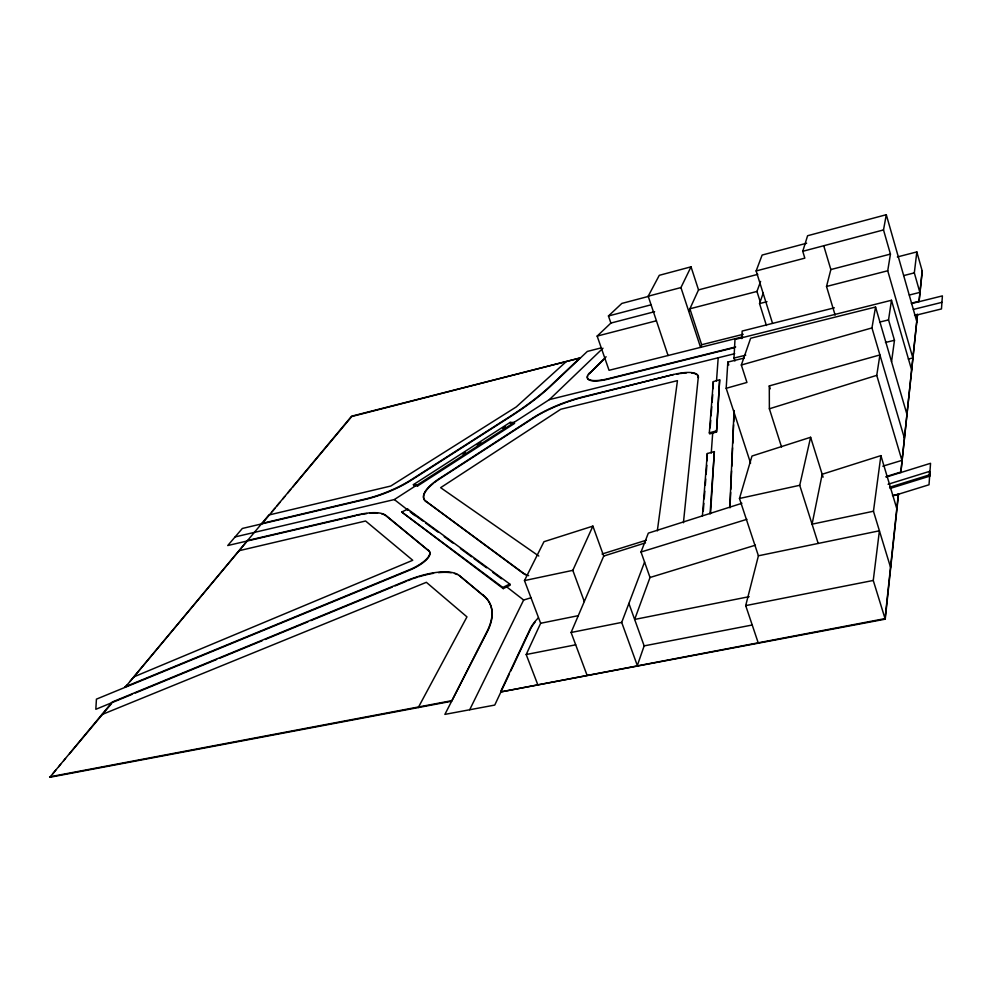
<?xml version="1.0" encoding="UTF-8"?>
<svg xmlns="http://www.w3.org/2000/svg" width="992" height="992" viewBox="0 0 992 992"><rect width="100%" height="100%" fill="white"/><g stroke="black" fill="none" stroke-linecap="round" stroke-linejoin="round"><path stroke-width="1.49" d="M741.842 338.619L742.152 331.055L834.371 307.818M729.814 507.371L734.055 410.49M729.976 507.842L730.645 492.454M730.769 489.378L731.575 470.915M731.774 466.29L732.58 447.826M732.778 443.213L733.584 424.75M733.72 421.674L734.192 410.899M734.936 360.989L733.993 358.062L734.985 339.487L891.473 300.266L911.598 369.855M750.584 463.165L726.181 388.294L727.83 362.08L744.149 358.062M716.522 432.016L719.659 379.812L713.322 381.61L709.33 432.847L709.677 433.901L716.522 432.016L719.659 379.812M710.061 513.881L714.352 451.608L707.308 453.53L702.41 515.914M710.557 513.534L714.352 451.608M711.239 453.108L712.69 433.12M716.509 380.841L718.196 357.777M703.291 510.992L703.874 503.366M704.233 498.802L704.828 491.189M705.3 485.088L705.783 479M706.13 474.424L706.85 465.285M707.197 460.71L707.308 453.53M710.148 427.874L710.731 420.323M711.078 415.797L711.785 406.745M712.132 402.219L712.715 394.667M713.186 388.641L713.322 381.61M929.516 471.386L929.566 476.197L929.516 471.386L888.076 484.27M683.426 522.747L698.281 377.258A31.05 9.511 -18.6 0 0 673.506 374.53L583.866 396.639A59.607 18.315 -19.7 0 0 532.964 417.88L439.865 478.231A50.096 15.996 -20.9 0 0 425.89 501.258L523.044 573.227A67.642 25.222 -20 0 0 525.661 574.814M898.38 493.718L885.05 618.611L500.935 691.908L885.224 619.169L898.529 494.214L892.478 495.541M917.513 314.402L900.835 472.539L917.513 314.402L914.525 315.146M897.351 256.953L916.831 251.918L922.262 271.225L919.026 301.704L922.163 270.841M919.968 292.789L914.326 272.874L916.831 251.918M885.224 619.169L873.258 580.456L879.408 530.794L758.409 555.793L745.699 605.616L758.148 642.642M873.456 511.24L880.896 455.626L822.182 474.25L812.076 524.173L873.456 511.24L890.531 567.275M657.324 530.894L677.449 380.643L560.79 409.25L440.634 487.68L538.78 556.016M891.548 361.708L894.474 340.281L888.547 319.895L891.473 300.266M902.075 460.858L876.754 375.348L879.904 354.938L769.296 385.913L769.37 408.791L781.547 446.995M908.362 359.03L912.863 357.963L887.728 270.766L890.444 254.088L883.512 229.933L886.29 214.706L807.587 235.736L802.751 251.298L804.834 258.143L756.14 270.952L772.557 323.392M904.332 437.918L871.956 327.918L875.552 307.024L750.634 338.26L741.334 365.006L746.939 382.453L726.181 388.294M818.189 543.442L799.726 485.299L810.613 437.274L751.986 456.035L739.474 498.48L758.409 555.793M835.14 315.158L826.522 286.465L830.85 269.551L823.732 245.743M628.891 603.446L644.155 645.879L637.323 665.533L621.699 622.418L644.577 562.067M766.419 325.5L759.537 303.589L763.27 293.012M760.194 301.742L756.958 291.437L760.604 281.393M741.904 503.291L648.322 533.138L641.018 552.011L650.02 577.493L634.644 619.442L749.134 596.676M756.14 270.952L762.129 255.056L806.645 243.226M756.958 291.437L689.886 308.797L701.666 344.732L700.575 347.374L680.946 287.568L691.027 266.823L659.283 275.317L648.198 296.199L668.062 355.52M586.991 675.068L571.094 632.487L603.719 556.066L592.894 526.12L543.963 541.706L524.47 580.58L540.652 623.274L526.194 654.522L537.875 684.926M584.3 601.549L572.818 570.35L592.894 526.12M688.746 311.314L698.529 289.887L691.027 266.823M509.404 673.89L494.748 705.076L444.887 714.389L487.109 632.127A149.098 56.941 -23.5 0 0 483.389 595.572L459.284 575.521A51.708 18.885 -22.3 0 0 406.298 580.779L112.257 702.014L49.823 777.294L451.633 701.245L486.923 631.644A149.122 56.904 -23.5 0 0 483.216 595.113M510.706 671.113L530.274 629.511A66.538 27.367 -20.2 0 1 535.072 622.145M500.737 691.399L530.088 629.027A66.538 27.354 -20.2 0 1 538.321 617.904M469.687 709.751L523.652 600.036L531.005 597.754M127.063 685.001L125.116 687.332L247.504 540.516L357.07 514.96A50.27 16.07 -22.5 0 1 385.987 515.505L428.718 550.783A26.35 9.114 -22.1 0 1 409.138 570.388L96.422 699.149L95.827 709.305L132.444 694.214M261.938 523.838L351.614 416.181L579.849 358.038L351.751 416.516L292.652 487.134M52.774 773.785L55.713 770.263M58.664 766.742L60.624 764.398M63.562 760.876L65.534 758.533M69.452 753.833L111.501 703.601M129.977 681.516L268.857 515.009L390.749 486.043L516.274 406.918L565.824 361.993M271.969 511.847L274.92 508.313M276.892 505.97L279.843 502.436M282.807 498.902L284.778 496.546M287.73 493.012L290.681 489.49M588.578 374.53A27.627 7.986 -19.2 0 1 590.029 372.905L604.091 359.24M590.029 372.905L606.124 356.773M513.211 422.927L549.394 399.602L602.975 348.204M742.686 336.809L609.051 370.314L597.159 336.09L610.898 323.07L654.608 311.699M261.776 523.466L364.982 499.088A50.852 15.227 -21.7 0 0 411.196 479.768L509.776 416.615A209.275 56.222 -21.4 0 0 550.969 385.367L579.849 358.038M342.215 518.853L227.738 545.538L242.333 528.463L365.13 499.472A50.84 15.24 -21.7 0 0 411.345 480.153L509.913 416.975A209.262 56.259 -21.4 0 0 551.093 385.727L587.338 351.428L601.301 347.857M610.898 323.07L608.456 315.977L621.835 303.428L648.532 296.385M434.632 482.397A50.084 15.996 -20.9 0 1 440.014 478.615L533.101 418.252A59.607 18.327 -19.7 0 1 538.978 414.681M417.719 485.894L514.538 423.423L514.191 422.493L510.186 422.381L413.416 484.642L413.8 485.609L417.719 485.894L417.334 484.927L413.416 484.642M462.805 454.038L465.384 452.377M476.991 444.9L480.86 442.407M502.795 428.296L505.374 426.634M235.104 536.92L394.332 499.559L416.293 485.398M417.334 484.927L514.191 422.493M401.723 512.008L502.808 587.462L509.764 584.028L510.198 585.168L503.254 588.616L401.723 512.008L407.737 509.156L509.764 584.028M135.296 693.036L216.653 659.482M219.505 658.304L262.322 640.658M265.174 639.48L307.991 621.823M310.856 620.645L392.2 587.103M395.052 585.925L406.472 581.213M124.918 686.91L408.964 569.954A26.35 9.114 -22.1 0 0 428.556 550.362M101.643 714.686L426.362 582.316L466.959 616.875L418.264 707.556M603.719 556.066L645.519 542.847M769.37 408.791L876.754 375.348M602.032 554.032L646.201 540.243M886.03 476.619L900.686 472.056M886.178 477.102L930.546 463.301L929.02 484.766L894.102 495.578M889.601 487.246L929.206 474.957L929.628 476.172L889.973 488.486M641.018 552.011L746.902 519.312M650.02 577.493L755.433 545.178M882.818 466.178L901.939 460.375M741.334 365.006L871.956 327.918M709.33 432.847L716.162 430.95M802.751 251.298L883.512 229.933M648.198 296.199L680.946 287.568M698.529 289.887L757.801 274.338M608.456 315.977L650.752 304.891M830.85 269.551L890.444 254.088M597.159 336.09L656.419 320.776M759.537 303.589L767.002 301.68M826.522 286.465L887.728 270.766M903.898 275.54L914.326 272.874M701.666 344.732L743.206 334.304M909.354 295.021L919.857 292.392M589.905 372.533A27.64 7.986 -19.2 0 0 608.146 378.708L735.68 346.94M911.4 303.18L918.902 301.308M587.673 376.042A27.627 7.986 -19.2 0 0 608.27 379.08L734.291 347.696M911.512 303.577L942.4 295.889L941.47 308.934L917.625 314.811M549.394 399.602L734.712 353.685M913.409 309.417L941.941 302.337M733.993 358.062L745.748 355.161M879.594 322.102L888.547 319.895M579.477 398.189A59.607 18.327 -19.7 0 1 584.003 397.011L673.506 374.53M885.434 342.476L894.474 340.281M345.216 518.146L355.719 515.704M739.474 498.48L799.726 485.299M524.47 580.58L572.818 570.35M540.652 623.274L578.212 615.685M571.094 632.487L621.699 622.418M745.699 605.616L873.258 580.456M526.194 654.522L575.695 644.812M644.155 645.879L752.085 625.034M49.6 776.848L451.434 700.736M410.614 511.971L423.063 521.122M425.556 522.958L438.005 532.109M444.23 536.684L452.947 543.083M460.412 548.576L471.609 556.81M474.102 558.632L486.551 567.784M492.776 572.359L501.493 578.77M425.89 501.258L522.871 572.768A67.642 25.197 -20 0 0 528.674 575.645M394.332 499.559L407.749 509.987M410.192 511.884L415.065 515.679M506.565 586.768L523.652 600.036M381.734 513.856A50.27 16.07 -22.5 0 1 386.148 515.902L428.718 550.783M483.389 595.572L459.284 575.521M133.87 676.866L412.746 560.282L365.589 520.998L239.543 550.597M357.07 514.96L357.219 515.356A50.27 16.07 -22.5 0 1 360.542 514.625M407.737 509.156L408.134 510.148M502.808 587.462L503.254 588.616M510.186 422.381L510.533 423.311M698.281 377.258L698.405 377.654A31.05 9.523 -18.6 0 0 691.66 372.98M727.83 362.08L728.785 365.006M769.296 385.913L770.214 388.814M810.613 437.274L823.087 477.177M880.896 455.626L896.942 509.132M875.552 307.024L906.874 414.086M886.29 214.706L916.881 321.854M361.634 514.414A50.27 16.07 -22.5 0 1 366.854 513.583M369.793 513.273A50.27 16.07 -22.5 0 1 377.58 513.186M540.231 413.986A59.607 18.327 -19.7 0 1 542.81 412.585M544.124 411.903A59.607 18.327 -19.7 0 1 546.828 410.539M548.204 409.87A59.607 18.327 -19.7 0 1 555.681 406.484M556.785 406.026A59.607 18.327 -19.7 0 1 565.762 402.541M566.903 402.144A59.607 18.327 -19.7 0 1 574.914 399.516M576.054 399.168A59.607 18.327 -19.7 0 1 578.336 398.511M426.039 501.642A50.084 15.996 -20.9 0 1 433.665 483.154M677.077 374.145A31.05 9.523 -18.6 0 1 679.309 373.711M680.4 373.538A31.05 9.523 -18.6 0 1 686.526 372.868M407.848 580.655A51.696 18.898 -22.3 0 1 411.978 579.08M413.354 578.584A51.696 18.898 -22.3 0 1 417.508 577.195M418.884 576.774A51.696 18.898 -22.3 0 1 433.541 573.302M438.476 572.657A51.696 18.898 -22.3 0 1 451.149 572.756M454.472 573.488A51.696 18.898 -22.3 0 1 457.25 574.566"/></g></svg>
